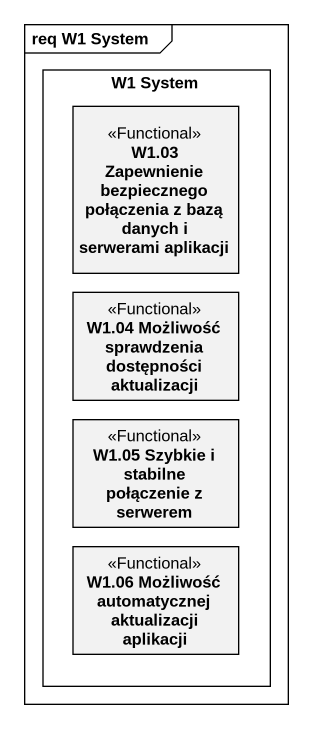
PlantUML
@startuml
mainframe req W1 System
hide circle
hide empty members
rectangle "W1 System" as W1_System {
  class "W1.03 Zapewnienie bezpiecznego połączenia z bazą danych i serwerami aplikacji" as W1_03_Zapewnienie <<Functional>>
  class "W1.04 Możliwość sprawdzenia dostępności aktualizacji" as W1_04_Możliwość_sprawdzenia <<Functional>>
  class "W1.05 Szybkie i stabilne połączenie z serwerem" as W1_05_Szybkie_i_stabilne <<Functional>>
  class "W1.06 Możliwość automatycznej aktualizacji aplikacji" as W1_06_Możliwość <<Functional>>
}
@enduml
